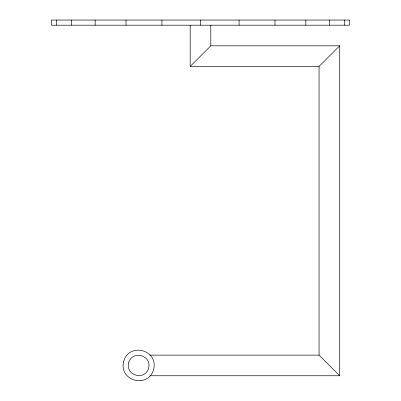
<?xml version="1.0" encoding="UTF-8"?>
<svg xmlns="http://www.w3.org/2000/svg" width="401" height="401" viewBox="0 0 401 401"><rect width="100%" height="100%" fill="white"/><g stroke="black" fill="none" stroke-linecap="round" stroke-linejoin="round"><path stroke-width="0.6" d="M190.189 25.203L190.189 66.446L210.811 45.824L339.687 45.824L339.687 375.752L149.914 375.752M339.687 375.752L319.066 355.131L319.066 66.446L339.687 45.824M190.189 66.446L319.066 66.446M149.914 355.131L319.066 355.131M344.404 20.05L344.404 25.203M329.522 20.05L329.522 25.203M305.848 20.05L305.848 25.203M274.991 20.05L274.991 25.203M239.061 20.05L239.061 25.203M210.811 25.203L210.811 45.824M200.5 20.05L200.5 25.203M161.939 20.05L161.939 25.203M126.009 20.05L126.009 25.203M95.152 20.05L95.152 25.203M71.478 20.05L71.478 25.203M56.596 20.05L56.596 25.203M123.658 361.426C118.646 381.055 148.144 388.96 153.618 369.456C158.631 349.827 129.132 341.923 123.658 361.426M128.681 362.77C125.082 375.667 145.267 381.075 148.596 368.108C152.195 355.216 132.014 349.807 128.681 362.77M349.482 20.05L51.518 20.05L51.518 25.203L349.482 25.203L349.482 20.05"/></g></svg>
